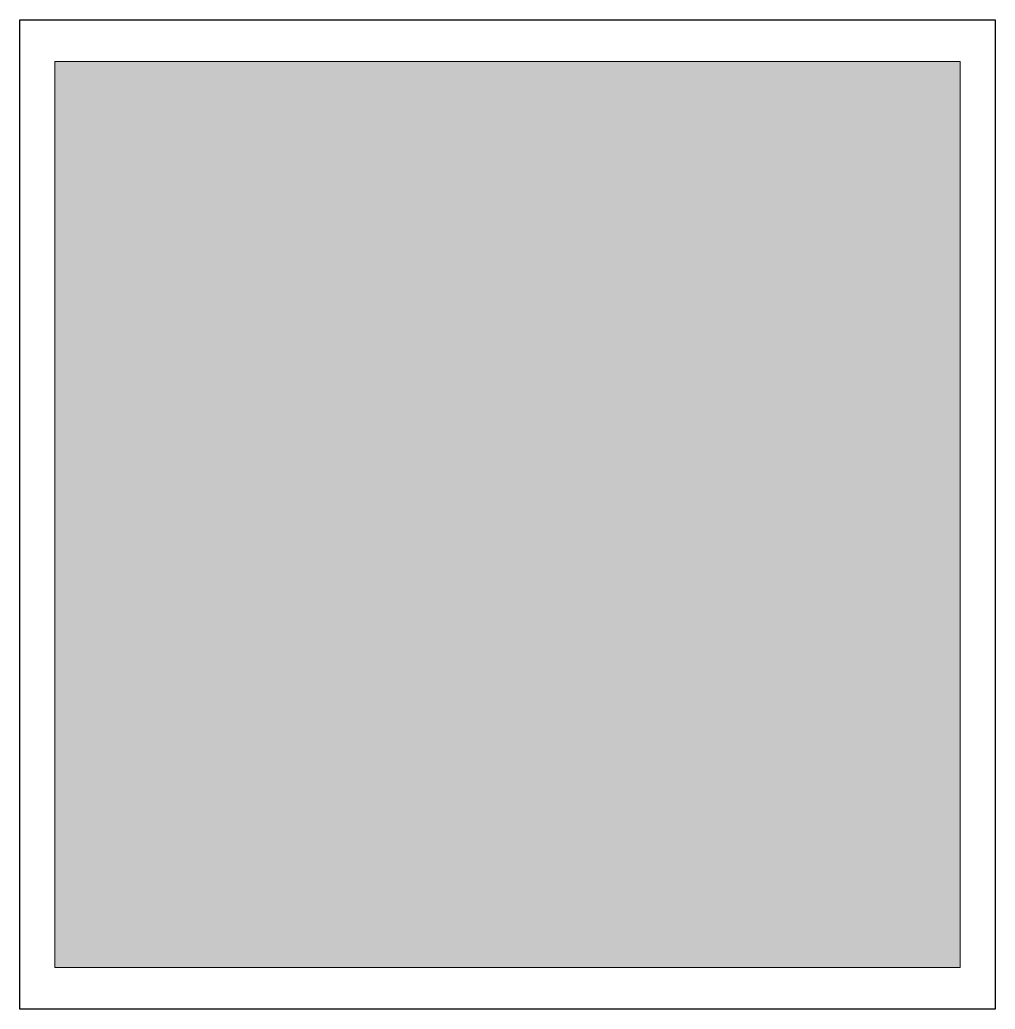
# Model space of a CAD drawing. Header units: inches. Extents: x -0.5 to 12.5, y -12.6 to 0.6.
import ezdxf

# ---------------------------------------------------------------- set-up
doc = ezdxf.new("R2010")
doc.units = ezdxf.units.IN
doc.header["$MEASUREMENT"] = 0
doc.layers.add('Layer 1', color=7, linetype='Continuous')
picture_1 = doc.add_image_def('image1.png', size_in_pixel=(3878, 3932))

# ---------------------------------------------------------------- blocks, each defined once
blk = doc.blocks.new('block 2')
at = {"layer": 'Layer 1'}
image = blk.add_image(picture_1, insert=(-0.463, -12.553), size_in_units=(12.927, 13.107), dxfattribs=at)

msp = doc.modelspace()

# ---------------------------------------------------------------- hatches: boundary and pattern name
at = {"layer": 'Layer 1', "true_color": 0xfffeff}
h = msp.add_hatch(color=7, dxfattribs=at)
h.dxf.hatch_style = 2
h.paths.add_polyline_path([(12, -12), (0, -12), (0, 0), (12, 0)])

# ---------------------------------------------------------------- linework, layer by layer
at = {"layer": 'Layer 1', "lineweight": 0}
msp.add_lwpolyline([(12, -12), (0, -12), (0, 0), (12, 0), (12, -12)], dxfattribs=at)

# ---------------------------------------------------------------- block references
at = {"layer": 'Layer 1'}
msp.add_blockref('block 2', (0, 0), dxfattribs=at)

doc.saveas('drawing.dxf')
